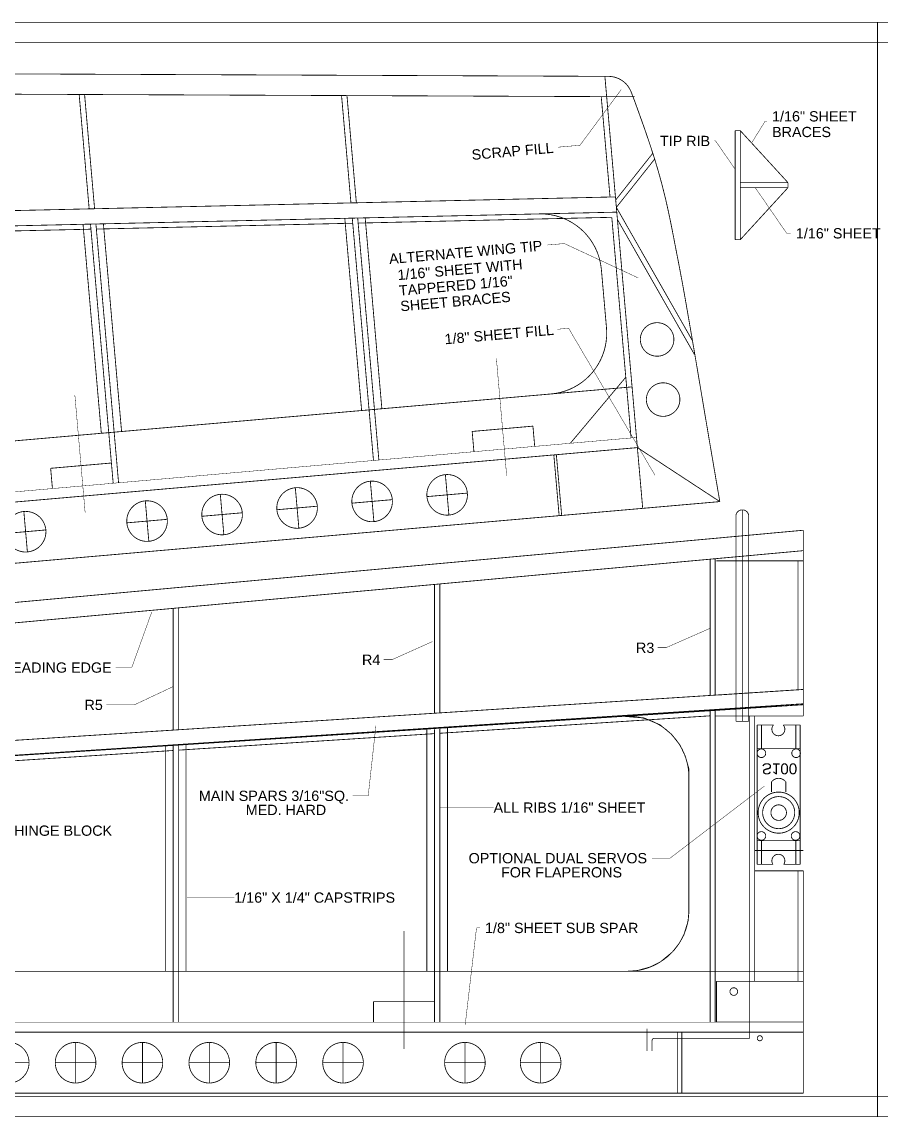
# Model space of a CAD drawing. Extents: x -1080 to 1070, y -166 to 202.
# Drawn here: x -805.5 to -541.2, y -166 to 171.1 of the extents above; entities that cross this region are included whole.
import ezdxf

# ---------------------------------------------------------------- set-up
doc = ezdxf.new("R2010")
doc.units = 0
doc.header["$MEASUREMENT"] = 0
doc.linetypes.add('DASHED', pattern=[0.75, 0.5, -0.25])
doc.linetypes.add('DOT', pattern=[0.25, 0, -0.25])
doc.layers.add('DEFAULT', color=7, linetype='CONTINUOUS')
doc.layers.add('LINE', color=7, linetype='CONTINUOUS')
doc.styles.add('ARIAL', font='ARIAL.TTF')

# ---------------------------------------------------------------- blocks, each defined once
blk = doc.blocks.new('GROUP24')
at = {"layer": 'DEFAULT', "color": 3, "const_width": 0.01}
for points in [[(-37.625, 6.7375), (48.375, 6.7375)], [(-16.125, -6.7375), (-16.125, 6.7375)], [(-37.625, -6.7375), (48.375, -6.7375)]]:
    blk.add_lwpolyline(points, dxfattribs=at)
at = {"layer": 'DEFAULT', "color": 3, "linetype": 'DASHED', "const_width": 0.01}
for points in [[(-37.375, 6.4875), (48.125, 6.4875)], [(-37.375, -6.4875), (48.125, -6.4875)]]:
    blk.add_lwpolyline(points, dxfattribs=at)
blk = doc.blocks.new('GROUP23')
at = {"layer": 'DEFAULT', "color": 5, "const_width": 0.01}
for points in [[(-0.2509, 0.8086), (-0.0672, 0.8086)], [(-0.2509, -0.8085), (-0.2509, 0.8085)], [(-0.2009, 0.5336), (-0.2009, 0.8086)], [(0.0581, 0.8086), (0.2491, 0.8086)], [(0.1991, 0.5336), (0.1991, 0.8086)], [(0.2491, -0.8084), (0.2491, 0.8086)], [(-0.2508, 0.5336), (0.2492, 0.5336)], [(-0.0847, -0.1497), (-0.0847, -0.0298)], [(0.0829, -0.1514), (0.0829, -0.0298)], [(-0.2509, -0.5334), (0.2491, -0.5334)], [(-0.2009, -0.8084), (-0.2009, -0.5334)], [(0.1991, -0.8084), (0.1991, -0.5334)], [(-0.2509, -0.8084), (-0.0608, -0.8083)], [(0.0517, -0.8083), (0.2491, -0.8084)]]:
    blk.add_lwpolyline(points, dxfattribs=at)
for points in [[(-0.0672, 0.8086, 0.0955), (-0.0781, 0.7822, 0.0957), (-0.0785, 0.7537, 0.0957), (-0.0683, 0.7271, 0.0958), (-0.0488, 0.7062, 0.0958), (-0.023, 0.6941, 0.0958), (0.0054, 0.6925, 1.2264)], [(0.0054, 0.6924, 0.0846), (0.0295, 0.6999, 0.0846), (0.0498, 0.7149, 0.0846), (0.0639, 0.7359, 0.0846), (0.0703, 0.7603, 0.0846), (0.0683, 0.7855, 0.0846), (0.0581, 0.8086, 1.2198)], [(-0.0825, -0.1497, 0.0687), (-0.0619, -0.1694, 0.0687), (-0.0368, -0.1828, 2.3575)], [(-0.0369, -0.1828, 0.0772), (-0.0055, -0.1891, 0.0773), (0.0261, -0.1856, 0.0773), (0.0553, -0.1726, 0.0774), (0.0792, -0.1514, 1.3844)], [(-0.0003, -0.6832, 0.0985), (-0.0293, -0.6872, 0.0985), (-0.0546, -0.7021, 0.0984), (-0.0723, -0.7255, 0.0983), (-0.0796, -0.7539, 0.0984), (-0.0756, -0.783, 0.0983), (-0.0608, -0.8083, 1.229)], [(0.0517, -0.8083, 0.0937), (0.066, -0.7843, 0.0937), (0.0706, -0.7567, 0.0937), (0.0649, -0.7294, 0.0938), (0.0496, -0.706, 0.0937), (0.0268, -0.6898, 0.0937), (-0.0002, -0.6831, 1.2236)]]:
    blk.add_lwpolyline(points, format="xyb", dxfattribs=at)
for points in [[(-0.1512, 0.4793, 0.0987), (-0.155, 0.4984, 0.0986), (-0.1658, 0.5146, 0.0984), (-0.182, 0.5254, 0.0984), (-0.2012, 0.5293, 0.0982), (-0.2203, 0.5254, 0.0983), (-0.2365, 0.5146, 0.0983), (-0.2473, 0.4984, 0.0983), (-0.2512, 0.4792, 0.0982), (-0.2473, 0.4601, 0.0985), (-0.2365, 0.4439, 0.0985), (-0.2203, 0.4331, 0.0986), (-0.2011, 0.4293, 0.0987), (-0.182, 0.4331, 0.0989), (-0.1658, 0.4439, 0.0986), (-0.155, 0.4601, 0.0986)], [(0.2454, 0.4793, 0.0982), (0.2415, 0.4984, 0.0983), (0.2307, 0.5146, 0.0983), (0.2145, 0.5254, 0.0983), (0.1953, 0.5293, 0.0982), (0.1762, 0.5254, 0.0985), (0.16, 0.5146, 0.0985), (0.1492, 0.4984, 0.0986), (0.1454, 0.4792, 0.0987), (0.1492, 0.4601, 0.0989), (0.16, 0.4439, 0.0986), (0.1762, 0.4331, 0.0986), (0.1954, 0.4293, 0.0987), (0.2145, 0.4331, 0.0986), (0.2307, 0.4439, 0.0984), (0.2415, 0.4601, 0.0984)], [(0.2377, 0.2086, 0.0985), (0.2195, 0.2998, 0.0985), (0.1678, 0.3772, 0.0985), (0.0904, 0.4289, 0.0985), (-0.0008, 0.4471, 0.0985), (-0.092, 0.4289, 0.0984), (-0.1694, 0.3772, 0.0984), (-0.2211, 0.2998, 0.0985), (-0.2392, 0.2085, 0.0985), (-0.2211, 0.1173, 0.0985), (-0.1694, 0.0399, 0.0985), (-0.092, -0.0117, 0.0985), (-0.0007, -0.0298, 0.0985), (0.0904, -0.0117, 0.0985), (0.1678, 0.0399, 0.0985), (0.2195, 0.1173, 0.0985)], [(0.1852, 0.2086, 0.0985), (0.171, 0.2797, 0.0985), (0.1307, 0.3401, 0.0985), (0.0703, 0.3804, 0.0984), (-0.0008, 0.3945, 0.0984), (-0.0719, 0.3804, 0.0984), (-0.1323, 0.3401, 0.0985), (-0.1726, 0.2797, 0.0985), (-0.1867, 0.2085, 0.0984), (-0.1726, 0.1374, 0.0985), (-0.1323, 0.077, 0.0985), (-0.0719, 0.0367, 0.0985), (-0.0007, 0.0226, 0.0986), (0.0703, 0.0367, 0.0986), (0.1307, 0.077, 0.0986), (0.171, 0.1374, 0.0986)], [(0.0892, 0.2086, 0.0985), (0.0823, 0.243, 0.0985), (0.0628, 0.2722, 0.0985), (0.0336, 0.2917, 0.0984), (-0.0008, 0.2986, 0.0984), (-0.0352, 0.2917, 0.0984), (-0.0644, 0.2722, 0.0984), (-0.0839, 0.243, 0.0984), (-0.0907, 0.2085, 0.0984), (-0.0839, 0.1741, 0.0985), (-0.0644, 0.1449, 0.0985), (-0.0352, 0.1254, 0.0986), (-0.0007, 0.1186, 0.0986), (0.0336, 0.1254, 0.0985), (0.0628, 0.1449, 0.0986), (0.0823, 0.1741, 0.0985)], [(-0.1512, -0.4804, 0.0986), (-0.155, -0.4612, 0.0989), (-0.1658, -0.445, 0.0986), (-0.182, -0.4342, 0.0986), (-0.2012, -0.4304, 0.0987), (-0.2203, -0.4342, 0.0986), (-0.2365, -0.445, 0.0984), (-0.2473, -0.4612, 0.0984), (-0.2512, -0.4804, 0.0982), (-0.2473, -0.4995, 0.0983), (-0.2365, -0.5157, 0.0983), (-0.2203, -0.5265, 0.0983), (-0.2011, -0.5304, 0.0982), (-0.182, -0.5265, 0.0985), (-0.1658, -0.5157, 0.0985), (-0.155, -0.4995, 0.0986)], [(0.2513, -0.4804, 0.0984), (0.2474, -0.4612, 0.0985), (0.2366, -0.445, 0.0985), (0.2204, -0.4342, 0.0986), (0.2012, -0.4304, 0.0987), (0.1821, -0.4342, 0.0989), (0.1659, -0.445, 0.0986), (0.1551, -0.4612, 0.0986), (0.1513, -0.4804, 0.0987), (0.1551, -0.4995, 0.0986), (0.1659, -0.5157, 0.0984), (0.1821, -0.5265, 0.0984), (0.2013, -0.5304, 0.0982), (0.2204, -0.5265, 0.0983), (0.2366, -0.5157, 0.0983), (0.2474, -0.4995, 0.0983)]]:
    blk.add_lwpolyline(points, format="xyb", close=True, dxfattribs=at)
at = {"layer": 'DEFAULT', "color": 5, "style": 'ARIAL'}
blk.add_text('S100', height=0.1263, dxfattribs=at).set_placement((-0.198, -0.3627))
blk = doc.blocks.new('GROUP36')
at = {"layer": 'DEFAULT', "const_width": 0.01}
for points in [[(8.374, 3.591, 0.0983), (8.3453, 3.5852, 0.0984), (8.321, 3.5689, 0.0984), (8.3047, 3.5446, 0.0985), (8.299, 3.516, 1.3355)], [(8.4554, 3.516, 0.0983), (8.4496, 3.5447, 0.0983), (8.4334, 3.569, 0.0982), (8.4091, 3.5853, 0.0983), (8.3804, 3.591, 1.3389)], [(7.7198, 0.3006, 0.0819), (7.68, 0.5417, 0.0819), (7.5648, 0.7573, 0.0819), (7.3865, 0.9245, 0.0819), (7.164, 1.0255, 0.0819), (6.9208, 1.0497, 1.2709)]]:
    blk.add_lwpolyline(points, format="xyb", dxfattribs=at)
at = {"layer": 'DEFAULT'}
for points, const_width in [([(8.299, 3.2648), (8.299, 3.516)], 0.01), ([(8.374, 3.591), (8.3804, 3.591)], 0.01), ([(8.3909, 3.591), (8.3973, 3.591)], 0.01), ([(8.4554, 3.2791), (8.4554, 3.516)], 0.01), ([(-8.2414, 1.4979), (9.1279, 3.0894)], 0.01), ([(9.1279, 3.0894), (9.1279, 1.2041)], 0.01), ([(0.8635, 1.651), (1.1097, 2.3359)], 0.005), ([(7.4388, 1.8948), (7.9755, 2.1309)], 0.005), ([(4.0663, 1.747), (4.5618, 1.9692)], 0.005), ([(7.3361, 1.8948), (7.4388, 1.8948)], 0.005), ([(0.6658, 1.651), (0.8635, 1.651)], 0.005), ([(3.9636, 1.747), (4.0663, 1.747)], 0.005), ([(0.8965, 1.1915), (1.3684, 1.4137)], 0.005), ([(9.1279, 1.2041), (-8.2414, 0.0703)], 0.01), ([(0.55, 1.1915), (0.8965, 1.1915)], 0.005), ([(6.9208, 1.0498), (9.1279, 1.2041)], 0.01), ([(9.1279, 1.2041), (9.1279, 1.054)], 0.01), ([(4.6551, 0.8407), (7.9811, 1.0556)], 0.01), ([(7.0487, 1.0389), (6.9208, 1.0498)], 0.01), ([(7.1663, 1.0298), (7.0487, 1.0389)], 0.01), ([(7.3653, 0.9446), (7.1663, 1.0298)], 0.01), ([(7.5055, 0.8283), (7.3653, 0.9446)], 0.01), ([(8.0438, 1.054), (9.1279, 1.054)], 0.01), ([(8.5302, 1.054), (8.5302, -0.8527)], 0.01), ([(9.1279, 1.054), (8.5302, 1.054)], 0.01), ([(1.4393, 0.633), (4.5886, 0.8364)], 0.01), ([(3.7735, 0.072), (3.8674, 0.9325)], 0.005), ([(4.4947, 0.8931), (4.749, 0.9095)], 0.01), ([(4.4947, -2.0894), (4.4947, 0.8931)], 0.01), ([(4.4947, -2.0894), (4.4947, 0.8931)], 0.01), ([(4.749, -2.0894), (4.749, 0.9095)], 0.01), ([(4.749, 0.9095), (4.749, -2.0894)], 0.01), ([(7.611, 0.6944), (7.5055, 0.8283)], 0.01), ([(1.281, 0.6855), (1.5313, 0.7082)], 0.01), ([(1.281, -2.0894), (1.281, 0.6855)], 0.01), ([(1.281, -2.0894), (1.281, 0.6855)], 0.01), ([(1.5313, -2.0894), (1.5313, 0.7082)], 0.01), ([(1.5313, 0.7082), (1.5313, -2.0894)], 0.01), ([(7.6743, 0.5621), (7.611, 0.6944)], 0.01), ([(-1.7764, 0.4253), (1.3729, 0.6287)], 0.01), ([(7.721, 0.3996), (7.6743, 0.5621)], 0.01), ([(7.7198, 0.3006), (7.721, 0.3996)], 0.01), ([(7.7198, -1.3387), (7.7198, 0.3006)], 0.01), ([(7.4898, -0.6958), (8.648, 0.1899)], 0.005), ([(3.5838, 0.072), (3.7735, 0.072)], 0.005), ([(4.6612, -0.0726), (5.3155, -0.0726)], 0.005), ([(7.2646, -0.6958), (7.4898, -0.6958)], 0.005), ([(8.5302, -0.8527), (9.1279, -0.8527)], 0.01), ([(8.5302, -0.8527), (9.1279, -0.8527)], 0.01), ([(9.1279, -3.5909), (9.1279, -0.8527)], 0.01), ([(9.1279, -0.8527), (9.1279, -2.0894)], 0.01), ([(9.1279, -3.5909), (9.1279, -0.8527)], 0.01), ([(1.5447, -1.1809), (2.1241, -1.1809)], 0.005), ([(7.7105, -1.4715), (7.7198, -1.3387)], 0.01), ([(7.6578, -1.6418), (7.7105, -1.4715)], 0.01), ([(4.9667, -2.7494), (5.1059, -1.555)], 0.005), ([(5.1059, -1.555), (5.1478, -1.555)], 0.005), ([(7.516, -1.853), (7.6004, -1.7466)], 0.01), ([(7.6004, -1.7466), (7.6578, -1.6418)], 0.01), ([(7.3683, -1.9747), (7.516, -1.853)], 0.01), ([(7.2387, -2.0386), (7.3683, -1.9747)], 0.01), ([(-8.2414, -2.0894), (9.1279, -2.0894)], 0.01), ([(-8.2414, -2.0894), (9.1279, -2.0894)], 0.01), ([(1.5313, -2.0894), (1.281, -2.0894)], 0.01), ([(4.749, -2.0894), (4.4947, -2.0894)], 0.01), ([(6.9692, -2.0894), (7.0849, -2.0812)], 0.01), ([(9.1279, -2.0894), (6.9692, -2.0894)], 0.01), ([(7.0849, -2.0812), (7.2387, -2.0386)], 0.01), ([(9.1279, -2.0894), (9.1279, -2.8401)], 0.01), ([(8.0594, -2.2145), (8.0594, -2.715)], 0.01), ([(8.0594, -2.2145), (9.1279, -2.2145)], 0.01), ([(8.0594, -2.2145), (9.1279, -2.2145)], 0.01), ([(9.1279, -2.2145), (9.1279, -2.715)], 0.01), ([(3.8379, -2.4647), (4.5886, -2.4647)], 0.01), ([(3.8379, -2.715), (3.8379, -2.4647)], 0.01), ([(3.8379, -2.4647), (4.5886, -2.4647)], 0.01), ([(4.5886, -2.715), (4.5886, -2.4647)], 0.01), ([(8.0594, -2.715), (9.1279, -2.715)], 0.01), ([(-8.2414, -2.8401), (9.1279, -2.8401)], 0.01), ([(-8.2414, -2.8401), (7.577, -2.8401)], 0.01), ([(0.1717, -3.4655), (0.1717, -2.9655)], 0.01), ([(0.9945, -3.4655), (0.9945, -2.9655)], 0.01), ([(1.8173, -3.4655), (1.8173, -2.9655)], 0.01), ([(2.6401, -3.4655), (2.6401, -2.9655)], 0.01), ([(3.4632, -3.4655), (3.4632, -2.9655)], 0.01), ([(4.9632, -3.4655), (4.9632, -2.9655)], 0.01), ([(5.8952, -3.4655), (5.8952, -2.9655)], 0.01), ([(7.6329, -2.8401), (9.1279, -2.8401)], 0.01), ([(-0.9011, -3.2155), (-0.4011, -3.2155)], 0.01), ([(-0.0783, -3.2155), (0.4217, -3.2155)], 0.01), ([(0.7445, -3.2155), (1.2445, -3.2155)], 0.01), ([(1.5673, -3.2155), (2.0673, -3.2155)], 0.01), ([(2.3901, -3.2155), (2.8901, -3.2155)], 0.01), ([(3.2132, -3.2155), (3.7132, -3.2155)], 0.01), ([(4.7132, -3.2155), (5.2132, -3.2155)], 0.01), ([(5.6452, -3.2155), (6.1452, -3.2155)], 0.01), ([(7.577, -3.5909), (9.1279, -3.5909)], 0.01)]:
    blk.add_lwpolyline(points, dxfattribs=dict(at, const_width=const_width))
at = {"layer": 'DEFAULT', "linetype": 'DOT'}
for points, const_width in [([(8.3772, 0.9888), (8.3772, 3.591)], 0.005), ([(8.299, 0.9887), (8.299, 3.2648)], 0.01), ([(8.4554, 0.9888), (8.4554, 3.2791)], 0.01), ([(-8.2414, 1.4979), (9.1279, 3.0894)], 0.01), ([(7.9811, 1.3047), (7.9811, 2.9827)], 0.01), ([(8.0438, 1.3109), (8.0438, 2.9914)], 0.01), ([(8.0594, 2.9643), (9.1279, 2.9643)], 0.01), ([(9.0617, 1.3758), (9.0617, 2.9576)], 0.01), ([(4.5886, 1.0874), (4.5886, 2.6735)], 0.01), ([(4.6551, 1.0917), (4.6551, 2.6795)], 0.01), ([(1.3729, 0.8796), (1.3729, 2.3788)], 0.01), ([(1.4393, 0.8839), (1.4393, 2.3849)], 0.01), ([(-8.2414, 0.2586), (9.1219, 1.3803)], 0.01), ([(8.0595, 1.3107), (9.1279, 1.3801)], 0.01), ([(-8.2414, 0.0703), (9.1286, 1.1924)], 0.01), ([(7.9811, -2.715), (7.9811, 1.1182)], 0.01), ([(8.0438, -2.715), (8.0438, 1.1223)], 0.01), ([(8.299, 0.9888), (8.4554, 0.9888)], 0.01), ([(8.4676, -2.2145), (8.4676, 1.054)], 0.01), ([(8.5302, -2.2145), (8.5302, 1.054)], 0.01), ([(4.5886, -2.715), (4.5886, 0.8906)], 0.01), ([(4.6551, -2.715), (4.6551, 0.8952)], 0.01), ([(1.3729, -2.715), (1.3729, 0.6914)], 0.01), ([(1.4393, -2.715), (1.4393, 0.6957)], 0.01), ([(8.5302, -0.6025), (9.1279, -0.6025)], 0.01), ([(9.0617, -2.2145), (9.0617, -0.8527)], 0.01), ([(4.2132, -3.0459), (4.2132, -1.5925)], 0.005), ([(8.4676, -2.9144), (8.4676, -2.2145)], 0.005), ([(-8.2414, -2.715), (9.1279, -2.715)], 0.005)]:
    blk.add_lwpolyline(points, dxfattribs=dict(at, const_width=const_width))
at = {"layer": 'DEFAULT', "const_width": 0.01}
for points in [[(8.319, -2.3396, 0.0984), (8.3154, -2.3216, 0.0984), (8.3052, -2.3064, 0.0984), (8.29, -2.2962, 0.0986), (8.272, -2.2927, 0.0987), (8.254, -2.2962, 0.0986), (8.2388, -2.3064, 0.0986), (8.2286, -2.3216, 0.0987), (8.2251, -2.3396, 0.0986), (8.2286, -2.3576, 0.0984), (8.2388, -2.3728, 0.0984), (8.254, -2.383, 0.0984), (8.272, -2.3866, 0.0984), (8.29, -2.383, 0.0983), (8.3052, -2.3728, 0.0983), (8.3154, -2.3576, 0.0984)], [(-0.4011, -3.2155, 0.0985), (-0.4201, -3.1198, 0.0985), (-0.4743, -3.0387, 0.0985), (-0.5554, -2.9845, 0.0985), (-0.6511, -2.9655, 0.0985), (-0.7467, -2.9845, 0.0985), (-0.8278, -3.0387, 0.0985), (-0.882, -3.1198, 0.0985), (-0.9011, -3.2155, 0.0985), (-0.882, -3.3111, 0.0985), (-0.8278, -3.3922, 0.0985), (-0.7467, -3.4464, 0.0984), (-0.651, -3.4655, 0.0985), (-0.5554, -3.4464, 0.0985), (-0.4743, -3.3922, 0.0985), (-0.4201, -3.3111, 0.0985)], [(0.4217, -3.2155, 0.0985), (0.4026, -3.1198, 0.0985), (0.3484, -3.0387, 0.0985), (0.2673, -2.9845, 0.0985), (0.1716, -2.9655, 0.0985), (0.076, -2.9845, 0.0985), (-0.005, -3.0387, 0.0985), (-0.0592, -3.1198, 0.0985), (-0.0782, -3.2155, 0.0985), (-0.0592, -3.3111, 0.0985), (-0.005, -3.3922, 0.0985), (0.076, -3.4464, 0.0985), (0.1717, -3.4655, 0.0985), (0.2673, -3.4464, 0.0985), (0.3484, -3.3922, 0.0985), (0.4026, -3.3111, 0.0985)], [(1.2445, -3.2155, 0.0985), (1.2254, -3.1198, 0.0985), (1.1712, -3.0387, 0.0985), (1.0901, -2.9845, 0.0985), (0.9944, -2.9655, 0.0985), (0.8988, -2.9845, 0.0985), (0.8177, -3.0387, 0.0985), (0.7635, -3.1198, 0.0985), (0.7445, -3.2155, 0.0985), (0.7635, -3.3111, 0.0985), (0.8177, -3.3922, 0.0985), (0.8988, -3.4464, 0.0985), (0.9945, -3.4655, 0.0985), (1.0901, -3.4464, 0.0985), (1.1712, -3.3922, 0.0985), (1.2254, -3.3111, 0.0985)], [(2.0673, -3.2155, 0.0985), (2.0482, -3.1198, 0.0985), (1.994, -3.0387, 0.0985), (1.9129, -2.9845, 0.0985), (1.8172, -2.9655, 0.0985), (1.7216, -2.9845, 0.0985), (1.6405, -3.0387, 0.0985), (1.5863, -3.1198, 0.0985), (1.5673, -3.2155, 0.0985), (1.5863, -3.3111, 0.0985), (1.6405, -3.3922, 0.0985), (1.7216, -3.4464, 0.0985), (1.8173, -3.4655, 0.0985), (1.9129, -3.4464, 0.0985), (1.994, -3.3922, 0.0985), (2.0482, -3.3111, 0.0984)], [(2.8901, -3.2155, 0.0985), (2.871, -3.1198, 0.0985), (2.8168, -3.0387, 0.0985), (2.7357, -2.9845, 0.0985), (2.64, -2.9655, 0.0985), (2.5444, -2.9845, 0.0985), (2.4633, -3.0387, 0.0985), (2.4091, -3.1198, 0.0985), (2.3901, -3.2155, 0.0985), (2.4091, -3.3111, 0.0985), (2.4633, -3.3922, 0.0985), (2.5444, -3.4464, 0.0985), (2.6401, -3.4655, 0.0985), (2.7357, -3.4464, 0.0985), (2.8168, -3.3922, 0.0985), (2.871, -3.3111, 0.0984)], [(3.7132, -3.2155, 0.0985), (3.6941, -3.1198, 0.0985), (3.6399, -3.0387, 0.0985), (3.5588, -2.9845, 0.0985), (3.4631, -2.9655, 0.0985), (3.3675, -2.9845, 0.0985), (3.2864, -3.0387, 0.0985), (3.2322, -3.1198, 0.0985), (3.2132, -3.2155, 0.0985), (3.2322, -3.3111, 0.0985), (3.2864, -3.3922, 0.0985), (3.3675, -3.4464, 0.0985), (3.4632, -3.4655, 0.0985), (3.5588, -3.4464, 0.0985), (3.6399, -3.3922, 0.0985), (3.6941, -3.3111, 0.0984)], [(5.2132, -3.2155, 0.0985), (5.1941, -3.1198, 0.0985), (5.1399, -3.0387, 0.0985), (5.0588, -2.9845, 0.0985), (4.9631, -2.9655, 0.0985), (4.8675, -2.9845, 0.0985), (4.7864, -3.0387, 0.0985), (4.7322, -3.1198, 0.0985), (4.7132, -3.2155, 0.0985), (4.7322, -3.3111, 0.0985), (4.7864, -3.3922, 0.0985), (4.8675, -3.4464, 0.0985), (4.9632, -3.4655, 0.0985), (5.0588, -3.4464, 0.0985), (5.1399, -3.3922, 0.0985), (5.1941, -3.3111, 0.0984)], [(6.1452, -3.2155, 0.0985), (6.1261, -3.1198, 0.0985), (6.0719, -3.0387, 0.0985), (5.9908, -2.9845, 0.0985), (5.8951, -2.9655, 0.0985), (5.7995, -2.9845, 0.0985), (5.7184, -3.0387, 0.0985), (5.6642, -3.1198, 0.0985), (5.6452, -3.2155, 0.0985), (5.6642, -3.3111, 0.0985), (5.7184, -3.3922, 0.0985), (5.7995, -3.4464, 0.0985), (5.8952, -3.4655, 0.0985), (5.9908, -3.4464, 0.0985), (6.0719, -3.3922, 0.0985), (6.1261, -3.3111, 0.0984)], [(8.624, -2.9144, 0.0984), (8.6216, -2.9024, 0.0985), (8.6148, -2.8922, 0.0984), (8.6046, -2.8854, 0.0985), (8.5926, -2.8831, 0.0988), (8.5807, -2.8854, 0.099), (8.5705, -2.8922, 0.0988), (8.5637, -2.9024, 0.0986), (8.5614, -2.9144, 0.0986), (8.5637, -2.9263, 0.0988), (8.5705, -2.9365, 0.0985), (8.5807, -2.9433, 0.0984), (8.5927, -2.9457, 0.0981), (8.6046, -2.9433, 0.0983), (8.6148, -2.9365, 0.0981), (8.6216, -2.9263, 0.0983)]]:
    blk.add_lwpolyline(points, format="xyb", close=True, dxfattribs=at)
at = {"layer": 'LINE', "const_width": 0.01}
for points in [[(-8.2856, 1.7446), (9.1279, 3.3408)], [(9.1279, 1.2041), (9.1279, 3.3408)], [(9.1279, 1.2041), (9.1279, 3.3408)], [(7.7198, -1.3387), (7.7198, 0.3006)], [(7.2046, -3.0695), (7.2046, -2.7948)], [(7.2666, -3.0695), (7.2666, -2.9408)], [(7.577, -3.5909), (7.577, -2.8401)], [(7.6329, -3.5847), (7.6329, -2.8401)], [(-9.194, -3.5909), (7.577, -3.5909)]]:
    blk.add_lwpolyline(points, dxfattribs=at)
for points in [[(6.9692, -2.0894, 0.0985), (7.2564, -2.0322, 0.0985), (7.5, -1.8695, 0.0985), (7.6628, -1.6259, 0.0985), (7.7199, -1.3387, 1.3353)], [(7.293, -2.9144, 0.0985), (7.2829, -2.9164, 0.0988), (7.2743, -2.9221, 0.0982), (7.2687, -2.9307, 0.0981), (7.2666, -2.9407, 1.3268)]]:
    blk.add_lwpolyline(points, format="xyb", dxfattribs=at)
at = {"layer": 'LINE', "linetype": 'DOT', "const_width": 0.01}
blk.add_lwpolyline([(7.293, -2.9144), (8.4676, -2.9144)], dxfattribs=at)
at = {"layer": 'DEFAULT', "xscale": -1.0615, "yscale": 1.0615, "zscale": 1.0615, "rotation": 179.9998}
blk.add_blockref('GROUP23', (8.8256, 0.0852), dxfattribs=at)
at = {"layer": 'DEFAULT', "style": 'ARIAL'}
for s, height, p in [('R3', 0.1264, (7.0684, 1.8303)), ('R4', 0.1264, (3.6965, 1.6825)), ('1/4" SHEET LEADING EDGE', 0.1264, (-1.7036, 1.5865)), ('R5', 0.1264, (0.2813, 1.127)), ('MAIN SPARS 3/16"SQ.', 0.1264, (1.6886, 0.0075)), ('MED. HARD', 0.1264, (2.2655, -0.1658)), ('ALL RIBS 1/16" SHEET', 0.1264, (5.3155, -0.1371)), ('BALSA  HINGE BLOCK', 0.1264, (-1.2525, -0.4214)), ('OPTIONAL DUAL SERVOS', 0.1263, (5.0088, -0.7602)), ('FOR FLAPERONS', 0.1263, (5.4075, -0.9342)), ('1/16" X 1/4" CAPSTRIPS', 0.1264, (2.1241, -1.2454)), ('1/8" SHEET SUB SPAR', 0.1264, (5.2103, -1.6195))]:
    blk.add_text(s, height=height, dxfattribs=at).set_placement(p)
blk = doc.blocks.new('GROUP37')
at = {"layer": 'DEFAULT', "linetype": 'DOT'}
for points, const_width in [([(-9.1606, 3.0894), (8.5518, 1.4664)], 0.01), ([(1.7437, 0.6762), (1.7437, 2.0903)], 0.01), ([(1.8102, 0.6719), (1.8102, 2.0842)], 0.01), ([(4.9596, 0.4684), (4.9596, 1.7956)], 0.01), ([(5.026, 0.4642), (5.026, 1.7895)], 0.01), ([(8.1421, 0.2628), (8.1421, 1.504)], 0.01), ([(-9.1546, 1.3803), (8.2087, 0.2586)], 0.01), ([(-9.1613, 1.1924), (8.2087, 0.0703)], 0.01), ([(1.7437, -2.715), (1.7437, 0.488)], 0.01), ([(1.8102, -2.715), (1.8102, 0.4837)], 0.01), ([(4.9596, -2.715), (4.9596, 0.2802)], 0.01), ([(5.026, -2.715), (5.026, 0.2759)], 0.01), ([(8.1421, -2.715), (8.1421, 0.0094)], 0.01), ([(1.3684, -3.0459), (1.3684, -1.5925)], 0.005), ([(6.5758, -3.0459), (6.5758, -1.5925)], 0.005), ([(7.3914, -2.715), (8.1421, -1.9642)], 0.01), ([(-9.1606, -2.715), (8.2087, -2.715)], 0.005)]:
    blk.add_lwpolyline(points, dxfattribs=dict(at, const_width=const_width))
at = {"layer": 'DEFAULT', "const_width": 0.01}
for points in [[(8.5141, 1.5287, 0.075), (8.4766, 1.6101, 0.0751), (8.4168, 1.677, 0.0751), (8.34, 1.7231, 0.0751), (8.2529, 1.7445, 1.3896)], [(7.9585, -0.6172, 0.0944), (7.9058, -0.3411, 0.0944), (7.7554, -0.1037, 0.0944), (7.5282, 0.0617, 0.0944), (7.2561, 0.132, 1.3404)], [(7.2078, -2.0894, 0.0985), (7.495, -2.0322, 0.0985), (7.7385, -1.8694, 0.0985), (7.9012, -1.6259, 0.0985), (7.9584, -1.3387, 1.3352)]]:
    blk.add_lwpolyline(points, format="xyb", dxfattribs=at)
at = {"layer": 'DEFAULT'}
for points, const_width in [([(7.8291, 0.9301), (8.3943, 1.568)], 0.005), ([(8.514, 1.5287), (8.547, 1.414)], 0.01), ([(9.1613, -3.5909), (9.1559, -3.5256), (9.1506, -3.4615), (9.1453, -3.3983), (9.1402, -3.3359), (9.1351, -3.2738), (9.13, -3.2124), (9.1249, -3.1513), (9.12, -3.0904), (9.1149, -3.0292), (9.1098, -2.9681), (9.1047, -2.9065), (9.0999, -2.8447), (9.0948, -2.7821), (9.0897, -2.719), (9.0845, -2.6549), (9.0794, -2.5899), (9.074, -2.5246), (9.0689, -2.4605), (9.0638, -2.3973), (9.059, -2.3349), (9.054, -2.2728), (9.0492, -2.2114), (9.0444, -2.1502), (9.0396, -2.0893), (9.0345, -2.0281), (9.0297, -1.967), (9.0247, -1.9054), (9.0199, -1.8436), (9.0148, -1.7811), (9.0097, -1.718), (9.0043, -1.6539), (8.9991, -1.5889), (8.9936, -1.5236), (8.9882, -1.4595), (8.9828, -1.3962), (8.9777, -1.3337), (8.9723, -1.2716), (8.9672, -1.2102), (8.9619, -1.149), (8.9568, -1.088), (8.9513, -1.0268), (8.9458, -0.9657), (8.9401, -0.9042), (8.9344, -0.8424), (8.9282, -0.7799), (8.922, -0.7168), (8.9155, -0.6528), (8.9088, -0.5879), (8.9018, -0.5225), (8.8951, -0.4582), (8.8885, -0.3948), (8.8821, -0.3322), (8.8755, -0.27), (8.869, -0.2084), (8.8622, -0.1471), (8.8554, -0.0861), (8.848, -0.0249), (8.8405, 0.0362), (8.8324, 0.0975), (8.8239, 0.1593), (8.8146, 0.2215), (8.805, 0.2845), (8.7945, 0.3482), (8.7833, 0.413), (8.771, 0.4787), (8.7585, 0.5433), (8.7455, 0.6069), (8.7324, 0.6698), (8.7187, 0.7319), (8.7047, 0.7935), (8.6904, 0.8547), (8.6758, 0.9159), (8.6607, 0.9768), (8.6453, 1.0378), (8.6296, 1.0989), (8.6138, 1.1607), (8.5975, 1.2228), (8.5809, 1.2856), (8.564, 1.3492), (8.547, 1.414)], 0.01), ([(7.5563, 0.9301), (7.8291, 0.9301)], 0.005), ([(8.2086, 0.2202), (8.718, 0.7586)], 0.01), ([(8.2086, 0.1293), (8.7304, 0.6808)], 0.01), ([(-1.4056, 0.6287), (1.7437, 0.4253)], 0.01), ([(8.2086, 0.2994), (8.2086, 0.5354)], 0.01), ([(1.6519, -2.0894), (1.6519, 0.4939)], 0.01), ([(1.6519, -2.0894), (1.6519, 0.4939)], 0.01), ([(1.6519, 0.4939), (1.9021, 0.4777)], 0.01), ([(1.8102, 0.4209), (4.9596, 0.2176)], 0.01), ([(1.9021, -2.0894), (1.9021, 0.4777)], 0.01), ([(1.9021, 0.4777), (1.9021, -2.0894)], 0.01), ([(4.8677, -2.0894), (4.8677, 0.2862)], 0.01), ([(4.8677, 0.2862), (5.1179, 0.27)], 0.01), ([(4.8677, -2.0894), (4.8677, 0.2862)], 0.01), ([(5.1179, -2.0894), (5.1179, 0.27)], 0.01), ([(5.1179, 0.27), (5.1179, -2.0894)], 0.01), ([(5.026, 0.2133), (8.142, 0.0122)], 0.01), ([(8.2086, 0.1293), (8.9991, -1.5889)], 0.01), ([(8.2086, -0.0205), (9.0069, -1.7557)], 0.01), ([(7.3264, -0.2587), (7.5321, -0.2587)], 0.005), ([(7.5321, -0.2587), (8.4038, -0.7613)], 0.005), ([(7.9585, -1.3387), (7.9585, -0.6172)], 0.01), ([(7.3552, -1.3026), (7.4938, -1.3026)], 0.005), ([(7.4938, -1.3026), (8.3943, -3.197)], 0.005), ([(-9.1606, -2.0894), (8.2087, -2.0894)], 0.01), ([(1.9021, -2.0894), (1.6519, -2.0894)], 0.01), ([(5.1179, -2.0894), (4.8677, -2.0894)], 0.01), ([(9.0342, -2.0894), (9.0426, -2.0894)], 0.01), ([(0.993, -2.715), (0.993, -2.4647)], 0.01), ([(0.993, -2.4647), (1.7437, -2.4647)], 0.01), ([(1.7437, -2.715), (1.7437, -2.4647)], 0.01), ([(6.2004, -2.715), (6.2004, -2.4647)], 0.01), ([(6.2004, -2.4647), (6.9511, -2.4647)], 0.01), ([(6.9511, -2.715), (6.9511, -2.4647)], 0.01), ([(-7.6097, -2.8401), (8.2087, -2.8401)], 0.01), ([(0.6181, -3.4655), (0.6181, -2.9655)], 0.01), ([(2.1184, -3.4655), (2.1184, -2.9655)], 0.01), ([(3.0452, -3.4655), (3.0452, -2.9655)], 0.01), ([(3.972, -3.4655), (3.972, -2.9655)], 0.01), ([(4.8988, -3.4655), (4.8988, -2.9655)], 0.01), ([(5.8258, -3.4655), (5.8258, -2.9655)], 0.01), ([(7.1764, -3.5909), (7.1764, -2.8401)], 0.01), ([(7.2077, -3.5909), (7.2077, -2.8401)], 0.01), ([(8.2087, -2.8401), (9.1613, -3.5909)], 0.01), ([(0.3681, -3.2155), (0.8681, -3.2155)], 0.01), ([(1.8684, -3.2155), (2.3684, -3.2155)], 0.01), ([(2.7952, -3.2155), (3.2952, -3.2155)], 0.01), ([(3.722, -3.2155), (4.222, -3.2155)], 0.01), ([(4.6488, -3.2155), (5.1488, -3.2155)], 0.01), ([(5.5758, -3.2155), (6.0758, -3.2155)], 0.01)]:
    blk.add_lwpolyline(points, dxfattribs=dict(at, const_width=const_width))
at = {"layer": 'DEFAULT', "const_width": 0.01}
for points in [[(8.7731, -1.5346, 0.0985), (8.7573, -1.4556, 0.0985), (8.7126, -1.3886, 0.0985), (8.6456, -1.3439, 0.0985), (8.5666, -1.3282, 0.0985), (8.4877, -1.3439, 0.0985), (8.4207, -1.3886, 0.0985), (8.376, -1.4556, 0.0986), (8.3603, -1.5346, 0.0985), (8.376, -1.6135, 0.0985), (8.4207, -1.6805, 0.0985), (8.4877, -1.7252, 0.0985), (8.5667, -1.741, 0.0984), (8.6456, -1.7252, 0.0984), (8.7126, -1.6805, 0.0984), (8.7573, -1.6135, 0.0985)], [(8.7824, -2.2786, 0.0985), (8.7666, -2.1996, 0.0985), (8.7219, -2.1326, 0.0985), (8.6549, -2.0879, 0.0985), (8.5759, -2.0722, 0.0985), (8.497, -2.0879, 0.0985), (8.43, -2.1326, 0.0985), (8.3853, -2.1996, 0.0986), (8.3696, -2.2786, 0.0985), (8.3853, -2.3575, 0.0985), (8.43, -2.4245, 0.0985), (8.497, -2.4692, 0.0985), (8.576, -2.485, 0.0984), (8.6549, -2.4692, 0.0984), (8.7219, -2.4245, 0.0984), (8.7666, -2.3575, 0.0985)], [(0.8681, -3.2155, 0.0985), (0.849, -3.1198, 0.0985), (0.7948, -3.0387, 0.0985), (0.7137, -2.9845, 0.0985), (0.618, -2.9655, 0.0985), (0.5224, -2.9845, 0.0985), (0.4413, -3.0387, 0.0985), (0.3871, -3.1198, 0.0985), (0.3681, -3.2155, 0.0985), (0.3871, -3.3111, 0.0985), (0.4413, -3.3922, 0.0985), (0.5224, -3.4464, 0.0985), (0.6181, -3.4655, 0.0985), (0.7137, -3.4464, 0.0985), (0.7948, -3.3922, 0.0985), (0.849, -3.3111, 0.0985)], [(2.3684, -3.2155, 0.0985), (2.3493, -3.1198, 0.0985), (2.2951, -3.0387, 0.0985), (2.214, -2.9845, 0.0985), (2.1183, -2.9655, 0.0985), (2.0227, -2.9845, 0.0985), (1.9416, -3.0387, 0.0985), (1.8874, -3.1198, 0.0985), (1.8684, -3.2155, 0.0985), (1.8874, -3.3111, 0.0985), (1.9416, -3.3922, 0.0985), (2.0227, -3.4464, 0.0985), (2.1184, -3.4655, 0.0985), (2.214, -3.4464, 0.0985), (2.2951, -3.3922, 0.0985), (2.3493, -3.3111, 0.0984)], [(3.2952, -3.2155, 0.0985), (3.2761, -3.1198, 0.0985), (3.2219, -3.0387, 0.0985), (3.1408, -2.9845, 0.0985), (3.0451, -2.9655, 0.0985), (2.9495, -2.9845, 0.0985), (2.8684, -3.0387, 0.0985), (2.8142, -3.1198, 0.0985), (2.7952, -3.2155, 0.0985), (2.8142, -3.3111, 0.0985), (2.8684, -3.3922, 0.0985), (2.9495, -3.4464, 0.0985), (3.0452, -3.4655, 0.0985), (3.1408, -3.4464, 0.0985), (3.2219, -3.3922, 0.0985), (3.2761, -3.3111, 0.0984)], [(4.222, -3.2155, 0.0985), (4.2029, -3.1198, 0.0985), (4.1487, -3.0387, 0.0985), (4.0676, -2.9845, 0.0985), (3.9719, -2.9655, 0.0985), (3.8763, -2.9845, 0.0985), (3.7952, -3.0387, 0.0985), (3.741, -3.1198, 0.0985), (3.722, -3.2155, 0.0985), (3.741, -3.3111, 0.0985), (3.7952, -3.3922, 0.0985), (3.8763, -3.4464, 0.0985), (3.972, -3.4655, 0.0985), (4.0676, -3.4464, 0.0985), (4.1487, -3.3922, 0.0985), (4.2029, -3.3111, 0.0984)], [(5.1488, -3.2155, 0.0985), (5.1297, -3.1198, 0.0985), (5.0755, -3.0387, 0.0985), (4.9944, -2.9845, 0.0985), (4.8987, -2.9655, 0.0985), (4.8031, -2.9845, 0.0985), (4.722, -3.0387, 0.0985), (4.6678, -3.1198, 0.0985), (4.6488, -3.2155, 0.0985), (4.6678, -3.3111, 0.0985), (4.722, -3.3922, 0.0985), (4.8031, -3.4464, 0.0985), (4.8988, -3.4655, 0.0985), (4.9944, -3.4464, 0.0985), (5.0755, -3.3922, 0.0985), (5.1297, -3.3111, 0.0984)], [(6.0758, -3.2155, 0.0985), (6.0567, -3.1198, 0.0985), (6.0025, -3.0387, 0.0985), (5.9214, -2.9845, 0.0985), (5.8257, -2.9655, 0.0985), (5.7301, -2.9845, 0.0985), (5.649, -3.0387, 0.0985), (5.5948, -3.1198, 0.0985), (5.5758, -3.2155, 0.0985), (5.5948, -3.3111, 0.0985), (5.649, -3.3922, 0.0985), (5.7301, -3.4464, 0.0985), (5.8258, -3.4655, 0.0985), (5.9214, -3.4464, 0.0985), (6.0025, -3.3922, 0.0985), (6.0567, -3.3111, 0.0984)]]:
    blk.add_lwpolyline(points, format="xyb", close=True, dxfattribs=at)
at = {"layer": 'LINE', "const_width": 0.01}
for points in [[(-9.1606, 3.3408), (8.2529, 1.7446)], [(8.2087, -3.5909), (8.2087, 1.7493)], [(-7.6097, -3.5909), (9.1613, -3.5909)]]:
    blk.add_lwpolyline(points, dxfattribs=at)
at = {"layer": 'DEFAULT', "style": 'ARIAL'}
for s, p in [('SCRAP FILL', (6.4913, 0.8657)), ('ALTERNATE WING TIP', (5.3666, -0.3231)), ('1/16" SHEET WITH', (5.4537, -0.5294)), ('TAPPERED 1/16"', (5.4537, -0.7222)), ('SHEET BRACES', (5.4537, -0.915)), ('1/8" SHEET FILL', (5.9621, -1.367))]:
    blk.add_text(s, height=0.1263, dxfattribs=at).set_placement(p)

msp = doc.modelspace()

# ---------------------------------------------------------------- linework, layer by layer
at = {"layer": 'DEFAULT'}
for points, const_width in [([(-580.9, 133.99), (-576.89, 140.44)], 0.125), ([(-576.89, 140.44), (-576.28, 140.44)], 0.125), ([(-586.06, 104.04), (-586.06, 137.63)], 0.25), ([(-586.06, 137.63), (-584.49, 137.63)], 0.25), ([(-584.49, 104.04), (-584.49, 137.63)], 0.25), ([(-584.49, 137.63), (-569.82, 121.62)], 0.25), ([(-592.45, 134.47), (-592.11, 134.47)], 0.125), ([(-592.11, 134.47), (-586.13, 125.83)], 0.125), ([(-584.5, 121.62), (-569.82, 121.62)], 0.25), ([(-569.82, 120.05), (-569.82, 121.62)], 0.25), ([(-584.49, 120.05), (-569.82, 120.05)], 0.25), ([(-584.49, 104.04), (-569.82, 120.05)], 0.25), ([(-579.95, 120.16), (-570.23, 106.04)], 0.125), ([(-570.23, 106.04), (-568.94, 106.04)], 0.125), ([(-586.06, 104.04), (-584.49, 104.04)], 0.25)]:
    msp.add_lwpolyline(points, dxfattribs=dict(at, const_width=const_width))

# ---------------------------------------------------------------- block references
at = {"layer": 'DEFAULT', "xscale": 25, "yscale": 25, "zscale": 25, "rotation": 5}
msp.add_blockref('GROUP37', (-826.77, 92.89), dxfattribs=at)
at = {"layer": 'DEFAULT', "xscale": 25, "yscale": 25, "zscale": 25}
for name, p in [('GROUP24', (-139.15, 2.52)), ('GROUP36', (-793.29, -68.91))]:
    msp.add_blockref(name, p, dxfattribs=at)

# ---------------------------------------------------------------- texts
at = {"layer": 'DEFAULT', "style": 'ARIAL'}
for s, height, p in [('1/16" SHEET', 3.1575, (-574.71, 140.44)), ('BRACES', 3.158, (-574.71, 135.62)), ('TIP RIB', 3.158, (-609.21, 132.86)), ('1/16" SHEET', 3.1575, (-567.38, 104.43))]:
    msp.add_text(s, height=height, dxfattribs=at).set_placement(p)

doc.saveas('drawing.dxf')
